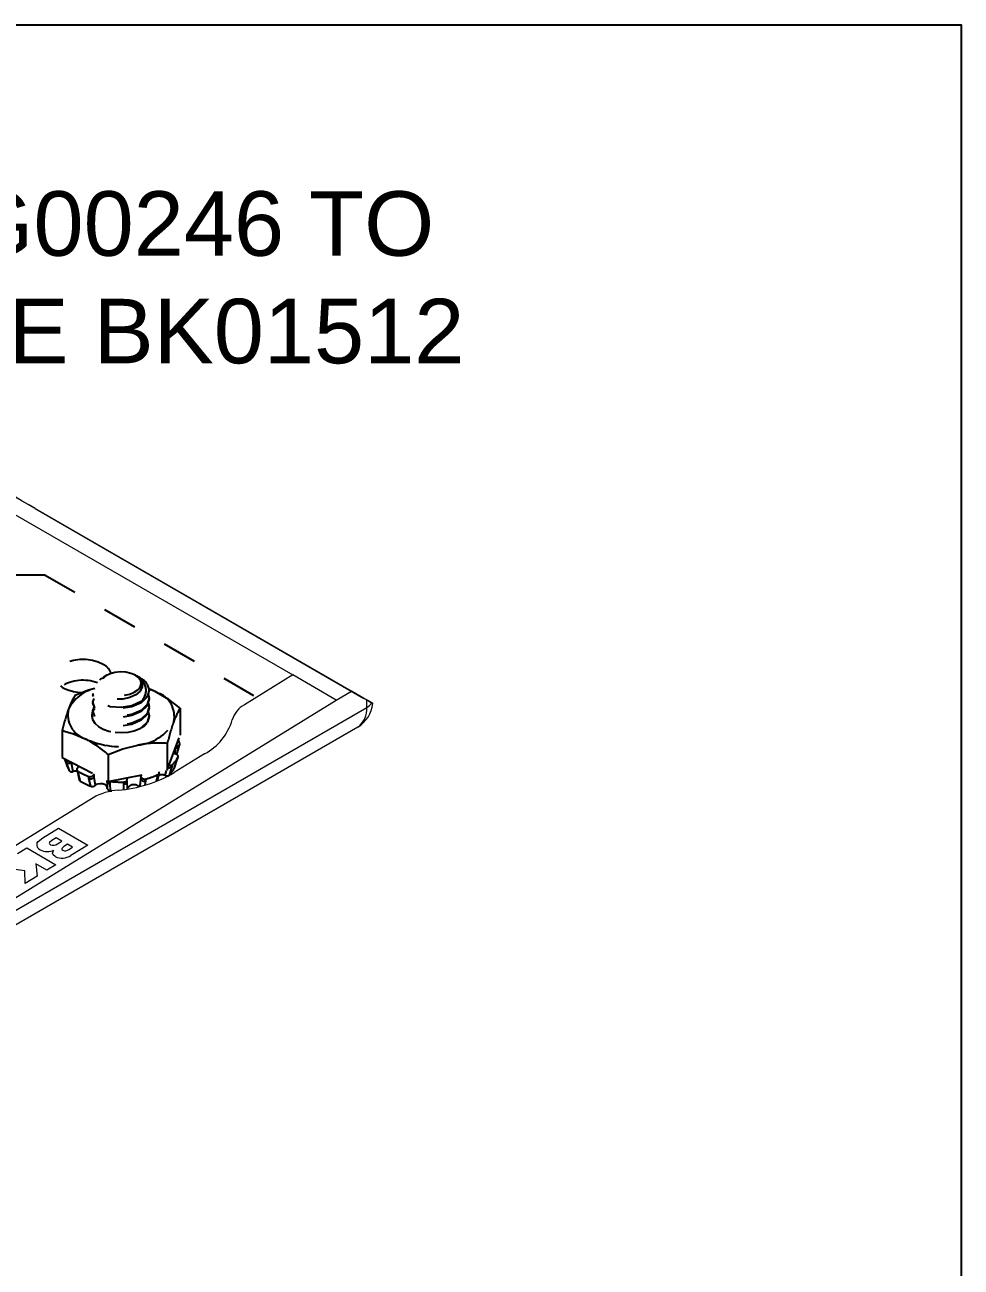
# Model space of a CAD drawing. Extents: x -0.1 to 11, y -13.6 to 0.
# Drawn here: x 8.277 to 10.999, y -3.611 to 0 of the extents above; entities that cross this region are included whole.
import ezdxf

# ---------------------------------------------------------------- set-up
doc = ezdxf.new("R2010")
doc.units = 0
doc.header["$LTSCALE"] = 0.5
doc.header["$MEASUREMENT"] = 0
doc.linetypes.add('HIDDEN2', pattern=[0.1875, 0.125, -0.0625])
for name, color, linetype in [('Brackets', 181, 'CONTINUOUS'), ('FAB DWG', 221, 'CONTINUOUS'), ('Hardware', 242, 'CONTINUOUS')]:
    doc.layers.add(name, color=color, linetype=linetype)
doc.layers.add('Jig', color=41, linetype='CONTINUOUS', lineweight=13)
doc.layers.add('Text-Unprinted', color=131, linetype='CONTINUOUS', plot=False)
doc.styles.get("Standard").update_dxf_attribs({"font": 'arial.ttf'})

msp = doc.modelspace()

# ---------------------------------------------------------------- linework, layer by layer
at = {"layer": 'Brackets', "linetype": 'HIDDEN2', "transparency": 16777216}
for q in [(8.159, -1.5992), (8.9507, -1.9544)]:
    msp.add_line((8.3358, -1.5992), q, dxfattribs=at)
at = {"layer": 'Brackets', "linetype": 'HIDDEN2', "transparency": 16777216, "flags": 128}
msp.add_lwpolyline([(8.505, -1.8588), (8.4904, -1.8521), (8.4737, -1.8475), (8.4556, -1.8451), (8.437, -1.8451), (8.4188, -1.8475), (8.4021, -1.8521), (8.3876, -1.8588), (8.376, -1.8672), (8.3679, -1.8769), (8.3638, -1.8874), (8.3638, -1.8981), (8.3679, -1.9086), (8.376, -1.9182), (8.3876, -1.9266), (8.4021, -1.9333), (8.4188, -1.938), (8.437, -1.9404), (8.4466, -1.9407)], dxfattribs=at)
at = {"layer": 'Brackets', "linetype": 'HIDDEN2', "transparency": 16777216}
for centre, radius, start, end in [((8.4845, -1.9004), 0.0463, 19.3769, 63.764), ((8.4465, -2.028), 0.1229, 70.0418, 121.5427)]:
    msp.add_arc(centre, radius, start, end, dxfattribs=at)
at = {"layer": 'Hardware', "linetype": 'HIDDEN2', "transparency": 16777216}
for p, q in [((8.5154, -1.8906), (8.5044, -1.897)), ((8.6003, -1.8918), (8.5981, -1.8906)), ((8.6129, -1.8991), (8.6012, -1.8924)), ((8.4747, -1.9433), (8.4747, -1.9464)), ((8.6185, -1.9209), (8.6185, -1.9177)), ((8.4747, -1.9688), (8.4747, -1.972)), ((8.6388, -1.9592), (8.6388, -1.956)), ((8.6388, -1.9847), (8.6388, -1.9815)), ((8.4747, -1.9943), (8.4747, -1.9975)), ((8.6388, -2.0102), (8.6336, -2.0265)), ((8.6388, -2.0102), (8.6388, -2.007)), ((8.7282, -1.9866), (8.7282, -2.0645)), ((8.3853, -2.0515), (8.3853, -2.1294)), ((8.6912, -2.1665), (8.7282, -2.0645)), ((8.6912, -2.0886), (8.6912, -2.1665)), ((8.716, -2.1018), (8.7184, -2.0942)), ((8.7184, -2.0942), (8.7175, -2.0941)), ((8.7249, -2.0992), (8.7274, -2.0916)), ((8.3853, -2.1294), (8.5197, -2.1989)), ((8.5197, -2.121), (8.5197, -2.1989)), ((8.7126, -2.1177), (8.716, -2.1018)), ((8.7128, -2.1178), (8.7152, -2.1186)), ((8.716, -2.0982), (8.716, -2.1018)), ((8.725, -2.0975), (8.7181, -2.1199)), ((8.7201, -2.1351), (8.7225, -2.1279)), ((8.7203, -2.1346), (8.7227, -2.1275)), ((8.3922, -2.133), (8.3988, -2.1528)), ((8.3944, -2.1341), (8.3959, -2.1365)), ((8.3981, -2.1434), (8.3959, -2.1365)), ((8.4064, -2.1682), (8.3981, -2.1434)), ((8.4106, -2.1425), (8.4113, -2.1446)), ((8.4113, -2.1428), (8.4113, -2.1446)), ((8.4113, -2.1446), (8.417, -2.1704)), ((8.4279, -2.1657), (8.4298, -2.1723)), ((8.4312, -2.1585), (8.4331, -2.157)), ((8.4331, -2.157), (8.435, -2.1551)), ((8.5197, -2.1989), (8.6912, -2.1665)), ((8.7046, -2.1569), (8.6967, -2.181)), ((8.7066, -2.1502), (8.7046, -2.1569)), ((8.712, -2.1595), (8.7201, -2.1351)), ((8.7201, -2.1351), (8.7203, -2.1347)), ((8.4304, -2.1689), (8.4323, -2.1755)), ((8.4323, -2.1755), (8.4382, -2.198)), ((8.4634, -2.1907), (8.4622, -2.1845)), ((8.4687, -2.213), (8.4634, -2.1907)), ((8.4774, -2.1787), (8.4762, -2.1805)), ((8.4762, -2.1805), (8.4774, -2.1868)), ((8.4783, -2.1775), (8.4774, -2.1787)), ((8.4774, -2.1787), (8.4774, -2.1868)), ((8.4774, -2.1868), (8.4811, -2.2108)), ((8.5154, -2.1967), (8.5156, -2.1984)), ((8.5216, -2.1986), (8.523, -2.1989)), ((8.523, -2.1989), (8.5237, -2.205)), ((8.5643, -2.2068), (8.5646, -2.2007)), ((8.5739, -2.1904), (8.5741, -2.1924)), ((8.5739, -2.1995), (8.5742, -2.1934)), ((8.5739, -2.1985), (8.5741, -2.2218)), ((8.6119, -2.2126), (8.6143, -2.1928)), ((8.6143, -2.1848), (8.6143, -2.1928)), ((8.6152, -2.1866), (8.6143, -2.1848)), ((8.6143, -2.1928), (8.6152, -2.1866)), ((8.6277, -2.1979), (8.6256, -2.2087)), ((8.6286, -2.1918), (8.6277, -2.1979)), ((8.6595, -2.1986), (8.6624, -2.1855)), ((8.6624, -2.1855), (8.664, -2.1791)), ((8.6661, -2.1816), (8.6677, -2.1751)), ((8.6853, -2.1821), (8.6886, -2.167)), ((8.5166, -2.2192), (8.5165, -2.2171)), ((8.5237, -2.205), (8.5247, -2.2263)), ((8.5646, -2.2219), (8.5643, -2.2068))]:
    msp.add_line(p, q, dxfattribs=at)
at = {"layer": 'Hardware', "linetype": 'HIDDEN2', "transparency": 16777216, "flags": 128}
for points in [[(8.6177, -1.9115), (8.6185, -1.9243), (8.6125, -1.9367), (8.6001, -1.9475), (8.5826, -1.9555), (8.5614, -1.96), (8.5393, -1.9601), (8.5181, -1.9561), (8.5008, -1.9483), (8.4891, -1.9375), (8.4846, -1.9249), (8.4879, -1.9121), (8.4991, -1.9003), (8.5046, -1.8975)], [(8.5982, -1.8906), (8.5855, -1.8851), (8.5706, -1.8817), (8.5548, -1.8807), (8.539, -1.8823), (8.5246, -1.8863), (8.5126, -1.8923), (8.5039, -1.9), (8.499, -1.9088), (8.4985, -1.918), (8.5023, -1.927), (8.5101, -1.935), (8.5214, -1.9415), (8.5353, -1.946), (8.5508, -1.9482), (8.5667, -1.9479), (8.5819, -1.9451), (8.5952, -1.94), (8.6057, -1.9331), (8.6126, -1.9248), (8.6153, -1.9157), (8.6137, -1.9065), (8.6078, -1.898), (8.5982, -1.8906)], [(8.6001, -1.892), (8.6115, -1.9007), (8.6177, -1.9115)], [(8.4801, -1.9291), (8.4621, -1.9341), (8.4223, -1.9495)], [(8.6147, -1.9672), (8.5881, -1.979), (8.5568, -1.9842), (8.5254, -1.9822), (8.4988, -1.9736), (8.481, -1.9598), (8.4747, -1.9433), (8.481, -1.9267), (8.4849, -1.9237)], [(8.6388, -1.9337), (8.6325, -1.9534), (8.6147, -1.9704), (8.5881, -1.9822), (8.5568, -1.9874), (8.5254, -1.9854), (8.4988, -1.9767), (8.481, -1.963), (8.4747, -1.9464)], [(8.6352, -1.9448), (8.6388, -1.956), (8.6325, -1.9757), (8.6147, -1.9927), (8.5881, -2.0045), (8.5568, -2.0097), (8.5254, -2.0077), (8.4988, -1.9991), (8.481, -1.9853), (8.4747, -1.9688), (8.479, -1.9576)], [(8.661, -1.9404), (8.6562, -1.938), (8.6382, -1.9307)], [(8.661, -1.9404), (8.6449, -1.9331), (8.6396, -1.9311)], [(8.7282, -1.9866), (8.6953, -1.9613), (8.661, -1.9404)], [(8.6388, -1.9592), (8.6325, -1.9789), (8.6147, -1.9959), (8.5881, -2.0077), (8.5568, -2.0129), (8.5254, -2.0109), (8.4988, -2.0023), (8.481, -1.9885), (8.4747, -1.972)], [(8.6352, -1.9704), (8.6388, -1.9815), (8.6325, -2.0012), (8.6147, -2.0182), (8.5881, -2.0301), (8.5568, -2.0353), (8.5254, -2.0333), (8.4988, -2.0246), (8.481, -2.0108), (8.4747, -1.9943), (8.479, -1.9831)], [(8.6388, -1.9847), (8.6325, -2.0044), (8.6147, -2.0214), (8.5881, -2.0333), (8.5568, -2.0385), (8.5254, -2.0364), (8.4988, -2.0278), (8.481, -2.014), (8.4747, -1.9975)], [(8.4794, -1.9867), (8.4792, -1.9871), (8.4732, -1.9975), (8.4714, -2.0085), (8.4739, -2.0195), (8.4805, -2.0298), (8.4909, -2.0391), (8.5047, -2.0468), (8.5211, -2.0525), (8.5392, -2.0559)], [(8.5392, -2.0559), (8.5583, -2.057), (8.5772, -2.0555), (8.5952, -2.0517), (8.6112, -2.0457), (8.6244, -2.0377), (8.6343, -2.0283), (8.6403, -2.0178), (8.6421, -2.0068), (8.6396, -1.9958), (8.6376, -1.9918)], [(8.6352, -1.9959), (8.6388, -2.007), (8.6325, -2.0268), (8.6147, -2.0437), (8.6137, -2.0442)], [(8.3853, -2.0515), (8.4182, -2.0603), (8.4525, -2.0749)], [(8.5197, -2.121), (8.5617, -2.1048), (8.6054, -2.0934)], [(8.7184, -2.0942), (8.7216, -2.0945), (8.7243, -2.0941), (8.7264, -2.0931), (8.7274, -2.0915), (8.7275, -2.09)], [(8.7094, -2.1162), (8.7112, -2.1171), (8.7128, -2.1178)], [(8.7225, -2.1279), (8.7228, -2.1259), (8.7221, -2.1237), (8.7203, -2.1215), (8.7178, -2.1197), (8.7152, -2.1186)], [(8.7249, -2.0992), (8.7247, -2.0997), (8.7239, -2.1006), (8.7228, -2.1013), (8.7214, -2.1018), (8.7198, -2.1021), (8.7179, -2.1021), (8.716, -2.1018)], [(8.4312, -2.1585), (8.4291, -2.1606), (8.4279, -2.163), (8.4278, -2.1654), (8.4288, -2.1675), (8.4304, -2.1689)], [(8.4298, -2.1723), (8.4319, -2.1797), (8.4354, -2.1944)], [(8.4382, -2.198), (8.4363, -2.1962), (8.4356, -2.1943)], [(8.5156, -2.1984), (8.5162, -2.2051), (8.5163, -2.2189)], [(8.5646, -2.2007), (8.5679, -2.2002), (8.5708, -2.1989), (8.5729, -2.1969), (8.574, -2.1945), (8.5741, -2.1924)], [(8.5738, -2.1886), (8.5737, -2.1891), (8.5739, -2.1904)], [(8.6143, -2.1848), (8.6133, -2.1829), (8.612, -2.1815)], [(8.6627, -2.197), (8.6646, -2.1875), (8.6661, -2.1815)], [(8.4811, -2.2108), (8.482, -2.21), (8.4883, -2.2065), (8.4955, -2.2048), (8.5024, -2.2051), (8.5084, -2.2071), (8.513, -2.2106), (8.5158, -2.2153), (8.5166, -2.2192)], [(8.5247, -2.2263), (8.5296, -2.2268), (8.5301, -2.2268)]]:
    msp.add_lwpolyline(points, dxfattribs=at)
at = {"layer": 'Hardware', "linetype": 'HIDDEN2', "transparency": 16777216}
for centre, radius, start, end in [((8.5853, -1.9343), 0.0441, 311.9206, 69.3489), ((8.5954, -1.9393), 0.0437, 7.3504, 66.5129), ((8.5044, -2.0385), 0.112, 103.2647, 153.8488), ((8.595, -2.0544), 0.202, 148.7311, 161.1566), ((8.5977, -1.9296), 0.0413, 294.392, 354.3131), ((8.6386, -2.0099), 0.073, 347.082, 72.098), ((9.0293, -2.2087), 0.6629, 160.6581, 166.2851), ((8.4749, -2.0055), 0.073, 167.082, 252.098), ((8.901, -2.0915), 0.2022, 148.7373, 161.1504), ((8.5945, -1.962), 0.1318, 274.7572, 330.8868), ((9.3359, -2.246), 0.6637, 160.6613, 166.282), ((8.5571, -1.8523), 0.2459, 244.8434, 281.3464), ((8.2855, -2.3901), 0.3567, 48.961, 62.0855), ((8.6672, -2.4261), 0.3383, 85.9448, 100.5238), ((8.6653, -2.1028), 0.0635, 11.6398, 23.5409), ((8.647, -2.0909), 0.0841, 315.2106, 333.9173), ((8.402, -2.1312), 0.00816, 221.0681, 283.97), ((8.4054, -2.1357), 0.0106, 226.3702, 303.2178), ((8.4614, -2.1316), 0.0661, 198.7484, 213.6795), ((8.6979, -2.1481), 0.011, 249.6426, 307.3325), ((8.7003, -2.1423), 0.0101, 248.4036, 308.9397), ((8.6411, -2.1253), 0.0787, 314.9463, 334.1816), ((8.4133, -2.1615), 0.00961, 224.4484, 292.7177), ((8.4247, -2.194), 0.0248, 79.9474, 108.0654), ((8.435, -2.1707), 0.00545, 197.3537, 240.3933), ((8.5259, -2.0143), 0.1817, 238.281, 249.4596), ((8.5279, -2.0536), 0.17, 238.1225, 249.6181), ((8.4665, -2.173), 0.0123, 249.5503, 322.0105), ((8.4677, -2.1792), 0.0123, 249.4103, 321.6909), ((8.5235, -2.197), 0.00804, 190.6521, 271.1222), ((8.5567, -1.9058), 0.2951, 263.4453, 271.5323), ((8.5653, -2.1981), 0.00876, 263.9569, 350.4486), ((8.6243, -2.1867), 0.0117, 211.3124, 286.9661), ((8.6253, -2.1804), 0.0118, 211.5769, 286.2524), ((8.5731, -1.9799), 0.219, 284.6674, 294.5358), ((8.6602, -2.1798), 0.00613, 291.2175, 343.6562), ((8.6622, -2.1738), 0.00564, 289.1804, 29.5335), ((8.6752, -2.2032), 0.0233, 64.1998, 112.4995), ((8.6901, -2.1722), 0.011, 244.3729, 307.3236), ((8.473, -2.2008), 0.0129, 250.8263, 309.0736), ((8.5247, -2.218), 0.00824, 188.5752, 269.4949), ((8.594, -2.2301), 0.0216, 49.3301, 157.4079)]:
    msp.add_arc(centre, radius, start, end, dxfattribs=at)
at = {"layer": 'Jig', "linetype": 'Continuous', "transparency": 16777216}
for p, q in [((9.2266, -1.9371), (8.1659, -1.3244)), ((8.3066, -1.4057), (9.2626, -1.9578)), ((8.2481, -1.423), (9.056, -1.8896)), ((9.056, -1.8896), (8.9154, -1.9761)), ((9.1824, -1.9626), (9.056, -1.8896)), ((9.1824, -1.9626), (9.2266, -1.9371)), ((9.2708, -1.9626), (9.2266, -1.9371)), ((7.2685, -3.1405), (9.1824, -1.9626)), ((7.2685, -3.1405), (9.2708, -1.9841)), ((9.2708, -1.9841), (9.2708, -1.9626)), ((9.2449, -2.0413), (7.1976, -3.2237)), ((8.7997, -2.1191), (8.7113, -2.1735)), ((8.4753, -2.247), (7.038, -3.1316)), ((8.3298, -2.3629), (8.3749, -2.3351)), ((8.3749, -2.3351), (8.4598, -2.3841)), ((8.3683, -2.3628), (8.3552, -2.3709)), ((8.3849, -2.3724), (8.3683, -2.3628)), ((8.3717, -2.3805), (8.3849, -2.3724)), ((8.4014, -2.3819), (8.3907, -2.3885)), ((8.4157, -2.3902), (8.4014, -2.3819)), ((8.256, -2.4083), (8.2824, -2.392)), ((8.2824, -2.392), (8.3673, -2.4411)), ((8.4049, -2.3969), (8.4157, -2.3902)), ((8.4598, -2.3841), (8.4112, -2.414)), ((8.2773, -2.4586), (8.1921, -2.4476)), ((8.3088, -2.4388), (8.3132, -2.4743)), ((8.3408, -2.4573), (8.3088, -2.4388)), ((8.3673, -2.4411), (8.3408, -2.4573)), ((8.2781, -2.496), (8.2773, -2.4586)), ((8.3132, -2.4743), (8.2781, -2.496))]:
    msp.add_line(p, q, dxfattribs=at)
at = {"layer": 'Jig', "linetype": 'Continuous', "transparency": 16777216, "flags": 128}
for points in [[(8.3066, -1.4057), (8.2888, -1.3954), (8.2691, -1.384), (8.2487, -1.3722), (8.2328, -1.3631)], [(9.2853, -1.9709), (9.2882, -1.9726), (9.2835, -1.9699), (9.2721, -1.9633), (9.2626, -1.9578)], [(9.2708, -1.9626), (9.2767, -1.966), (9.2816, -1.9688), (9.2853, -1.9709)], [(8.3122, -2.3785), (8.3156, -2.374), (8.3193, -2.3708)], [(8.3193, -2.3708), (8.325, -2.3663), (8.3298, -2.3629)], [(8.3552, -2.3709), (8.3484, -2.3769), (8.348, -2.3786), (8.3484, -2.3804), (8.3515, -2.3833)], [(8.3578, -2.4075), (8.3591, -2.4023), (8.3617, -2.3985)], [(8.3655, -2.4177), (8.3595, -2.4124), (8.3578, -2.4075)], [(8.3907, -2.3885), (8.3849, -2.3936), (8.3846, -2.3951), (8.385, -2.3966), (8.3878, -2.399)]]:
    msp.add_lwpolyline(points, dxfattribs=at)
at = {"layer": 'Jig', "linetype": 'Continuous', "transparency": 16777216}
for centre, radius, start, end in [((8.9494, -2.04), 0.0724, 117.9992, 164.0066), ((9.1989, -1.9644), 0.0895, 300.8885, 354.8654), ((9.2083, -1.9902), 0.0628, 305.6763, 5.6243), ((9.2511, -1.9478), 0.0413, 298.4503, 325.8668), ((8.7213, -1.9737), 0.1651, 298.3209, 343.6848), ((8.5174, -1.8389), 0.3867, 274.5224, 300.086), ((8.5612, -2.3949), 0.1711, 94.4661, 120.1423), ((8.3271, -2.383), 0.0156, 163.2329, 248.8737), ((8.3594, -2.3662), 0.0188, 245.298, 310.9526), ((8.3426, -2.3578), 0.045, 242.0714, 295.135), ((8.3852, -2.3767), 0.0455, 244.3258, 304.8135), ((8.3947, -2.3851), 0.0155, 243.5567, 310.8424)]:
    msp.add_arc(centre, radius, start, end, dxfattribs=at)
at = {"layer": 'Text-Unprinted', "ltscale": 0.5, "transparency": 16777216}
msp.add_lwpolyline([(-0.025, 0), (10.9985, 0), (10.9985, -13.5594), (-0.025, -13.5594)], close=True, dxfattribs=at)

# ---------------------------------------------------------------- texts
at = {"layer": 'FAB DWG', "ltscale": 0.5, "transparency": 16777216, "insert": (7.3562, -0.7351), "char_height": 0.18751, "attachment_point": 4}
msp.add_mtext_dynamic_manual_height_columns('\\A1;USE JG00246 TO\\PLOCATE BK01512', width=5.873587, gutter_width=0.4688, heights=[0], dxfattribs=at)

doc.saveas('drawing.dxf')
